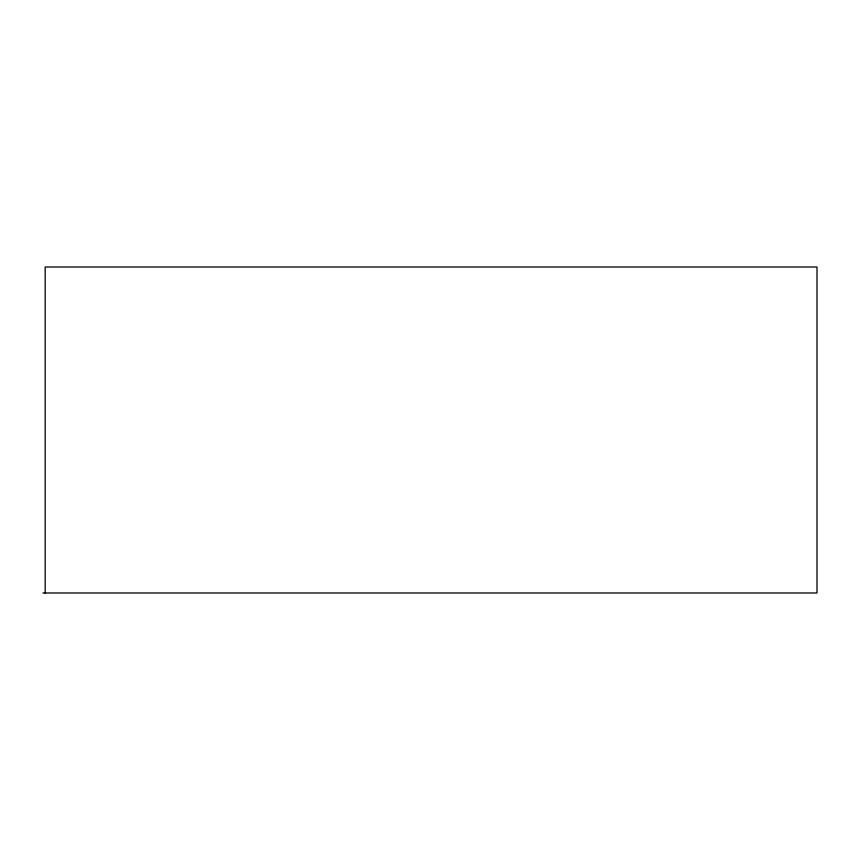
<?xml version="1.0" encoding="UTF-8"?>
<svg xmlns="http://www.w3.org/2000/svg" width="860" height="860" viewBox="0 0 860 860"><rect width="100%" height="100%" fill="white"/><g stroke="black" fill="none" stroke-linecap="round" stroke-linejoin="round"><path stroke-width="1.29" d="M43 592.981L817 592.981L817 267.019L45.182 267.019L45.182 592.981"/></g></svg>
